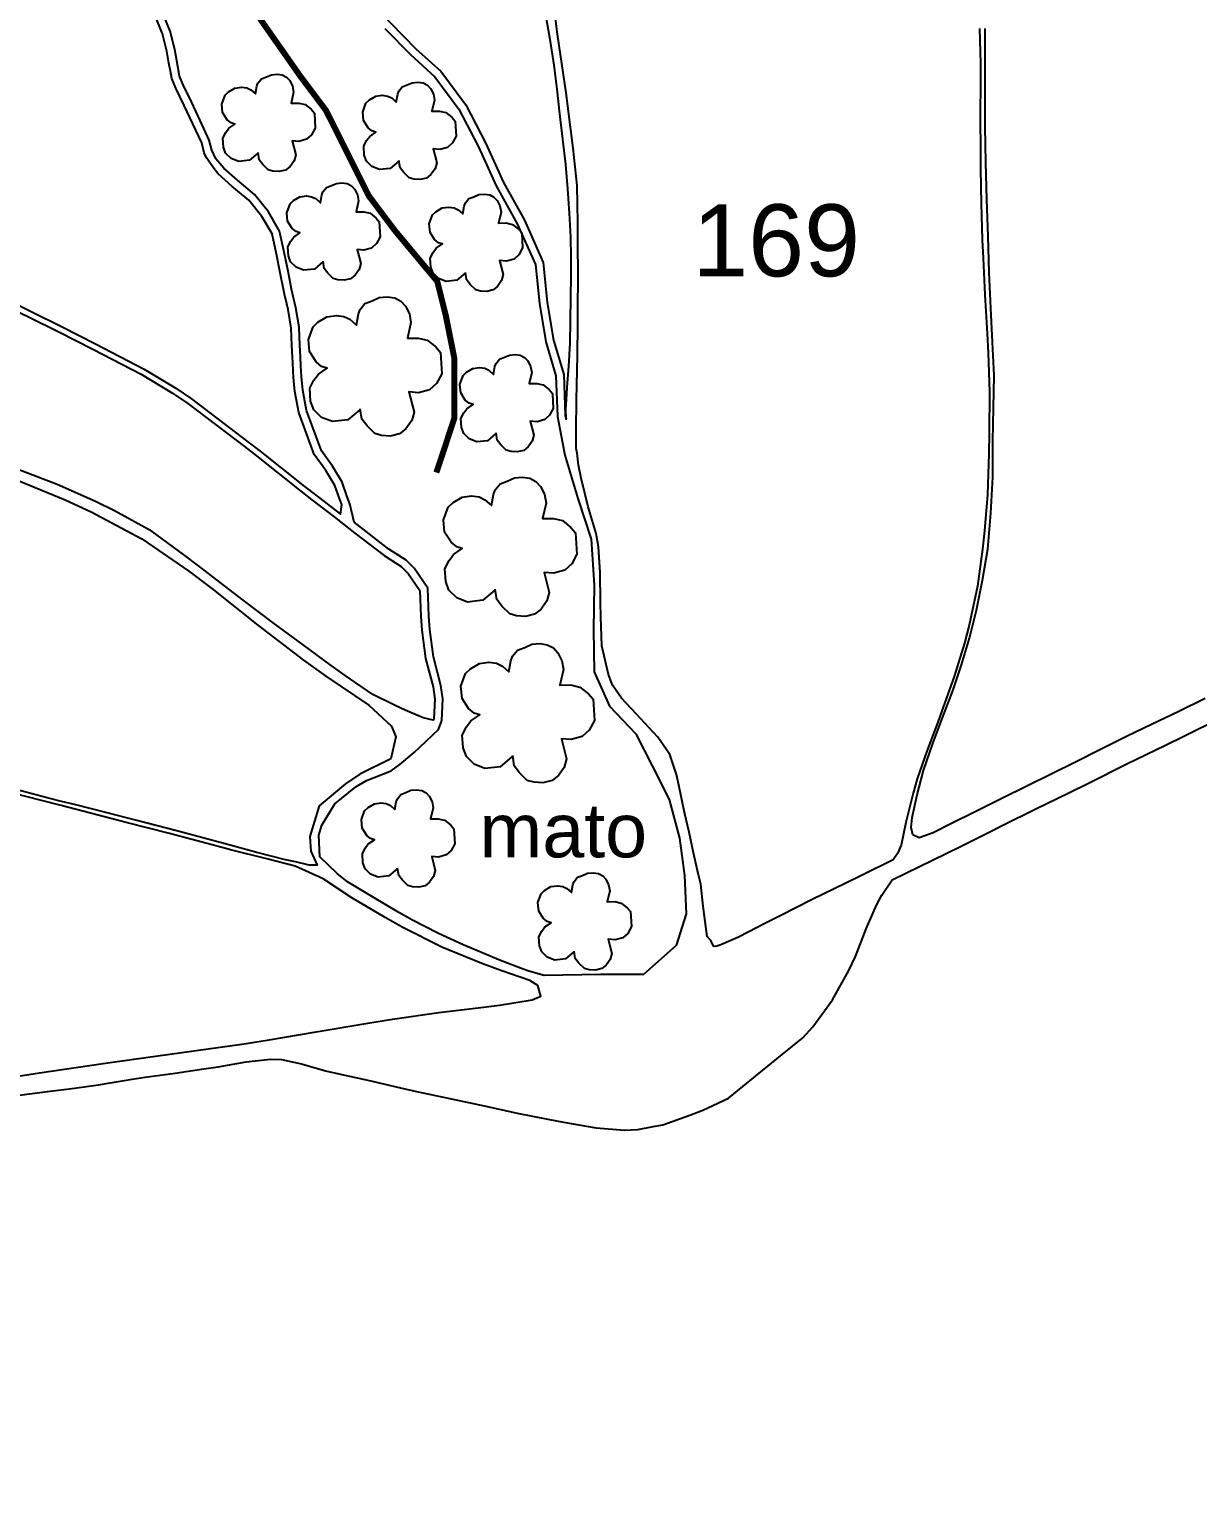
# Model space of a CAD drawing. Header units: inches. Extents: x 729142 to 736360, y 7830028 to 7835131.
# Drawn here: x 733213 to 733797, y 7831917 to 7832650 of the extents above; entities that cross this region are included whole.
import ezdxf
from ezdxf.enums import TextEntityAlignment as Align

# ---------------------------------------------------------------- set-up
doc = ezdxf.new("R2010")
doc.units = ezdxf.units.IN
doc.header["$MEASUREMENT"] = 0
doc.linetypes.add('CONTINUO', pattern=[0])
doc.linetypes.add('LIN0', pattern=[0])
for name, color, linetype in [('0114000387', 1, 'Continuous'), ('0114000387038', 5, 'Continuous'), ('0114000387080', 5, 'Continuous'), ('0114000387132', 5, 'Continuous'), ('0114000387156', 5, 'Continuous'), ('0114000387157', 5, 'Continuous'), ('0114000387169', 5, 'Continuous'), ('CEREAIS', 7, 'Continuous'), ('CURSOS D AGUA', 174, 'Continuous'), ('MATO', 7, 'Continuous'), ('TEXTOS', 7, 'Continuous')]:
    doc.layers.add(name, color=color, linetype=linetype)
doc.styles.add('ARIAL', font='arial.ttf', dxfattribs={"height": 10})

msp = doc.modelspace()

# ---------------------------------------------------------------- linework, layer by layer
at = {"layer": '0114000387', "linetype": 'CONTINUO'}
msp.add_lwpolyline([(733390.66, 7832650.61), (733403.51, 7832637.49), (733415.78, 7832626.48), (733427.75, 7832610.32), (733437.55, 7832591.41), (733446.46, 7832571.87), (733456.88, 7832552.95), (733465.96, 7832532.61), (733467.99, 7832513.1), (733471.21, 7832493.91), (733476.19, 7832476.96), (733476.96, 7832456.74), (733480.72, 7832437.28), (733487.21, 7832415.66), (733493.81, 7832395.42), (733495.33, 7832372.4), (733495.03, 7832350.12), (733495.32, 7832329.1), (733502.97, 7832311.87), (733516.14, 7832298.12), (733524.41, 7832282.08), (733532.79, 7832265.21), (733538.01, 7832245.91), (733540.57, 7832227.32), (733541.31, 7832208.1), (733536.32, 7832192.3), (733519.97, 7832177.75), (733498.55, 7832177.75), (733470.45, 7832177.31), (733462.75, 7832179.54), (733458.52, 7832181.02), (733447.77, 7832185.17), (733435.94, 7832190.08), (733429.92, 7832192.69), (733417.63, 7832198.23), (733404.22, 7832205.19), (733397.66, 7832208.84), (733384.6, 7832216.65), (733372.13, 7832224.17), (733366.84, 7832228.23), (733358.2, 7832236.64), (733357.81, 7832247.42), (733359.18, 7832252.44), (733365.75, 7832263.08), (733376.27, 7832271.61), (733381.58, 7832274.76), (733393.88, 7832279.54), (733398.28, 7832282.75), (733405.38, 7832288.81), (733417.55, 7832300.2), (733419.16, 7832304.79), (733419.68, 7832315.64), (733418.78, 7832322.28), (733415.02, 7832336.49), (733413.23, 7832350.3), (733412.66, 7832356.91), (733412.15, 7832370.95), (733405.46, 7832380.82), (733401.33, 7832384.88), (733392.72, 7832390.41), (733375.48, 7832403.8), (733373.25, 7832413.08), (733371.98, 7832416.6), (733369.45, 7832423.85), (733364.54, 7832431.91), (733359.05, 7832439.53), (733351.55, 7832459.66), (733349.76, 7832469.79), (733349.02, 7832476.69), (733348.81, 7832482.04), (733348.52, 7832486.5), (733348.23, 7832492.32), (733347.91, 7832501.28), (733346.27, 7832510.97), (733344.13, 7832520.34), (733342.4, 7832529.3), (733340.48, 7832538.73), (733338.13, 7832549.35), (733332.55, 7832558.93), (733325.55, 7832567.62), (733317.05, 7832574.69), (733310.3, 7832580.79), (733306.33, 7832585.41), (733304.25, 7832589.83), (733302.97, 7832594.74), (733298.43, 7832604.6), (733294.06, 7832613.88), (733289.86, 7832622.41), (733288.14, 7832626.75), (733287.2, 7832631.53), (733285.73, 7832640.06), (733283.38, 7832649.23), (733279.36, 7832659.03)], dxfattribs=at)
at = {"layer": '0114000387038', "linetype": 'LIN0', "ltscale": 3, "flags": 128}
msp.add_lwpolyline([(733284.65, 7832468.32), (733292.31, 7832463.11), (733320.51, 7832441.68), (733326.63, 7832436.93), (733348.72, 7832419.38), (733354.22, 7832415.07), (733365.41, 7832406.45), (733375.79, 7832398.42), (733390.42, 7832387.14), (733398.82, 7832381.74), (733402.37, 7832378.24), (733408.19, 7832369.66), (733408.67, 7832356.66), (733409.25, 7832349.87), (733411.08, 7832335.71), (733414.85, 7832321.49), (733415.67, 7832315.46), (733415.19, 7832305.57), (733414.95, 7832304.88), (733409.89, 7832306.02), (733400.89, 7832309.92), (733395.86, 7832312.26), (733384.75, 7832317.72), (733370.96, 7832327.24), (733363.99, 7832332.2), (733349.93, 7832342.51), (733334.92, 7832353.63), (733320, 7832364.95), (733297.68, 7832382.05), (733290.06, 7832387.75), (733274.43, 7832399.14), (733255.68, 7832409.53), (733246.19, 7832414.23), (733226.94, 7832422.67), (733206.94, 7832430.28), (733196.93, 7832434.01), (733176.89, 7832441.29), (733155.76, 7832447.36), (733144.94, 7832450.25), (733122.81, 7832455.72), (733099.91, 7832459.65), (733088.61, 7832461.22), (733066.33, 7832463.61), (733044.56, 7832465.43), (733033.71, 7832466.15), (733012.08, 7832467.17), (732990.24, 7832467.74), (732979.6, 7832467.86), (732969.24, 7832467.82), (732949.69, 7832467.54), (732940.49, 7832467.3), (732932.06, 7832466.95), (732916.75, 7832466.04), (732902.27, 7832464.51), (732895.27, 7832463.62), (732881.73, 7832461.6), (732872.03, 7832462.28), (732868.21, 7832464.34), (732862.63, 7832471.92), (732853.45, 7832473.39), (732849.57, 7832474.13), (732843.26, 7832475.61), (732834.46, 7832473.02), (732831.25, 7832471.83), (732820.3, 7832542.84), (732825.23, 7832544.54), (732838.18, 7832548.22), (732844.6, 7832549.97), (732857.29, 7832553.29), (732870.3, 7832556.18), (732876.8, 7832557.36), (732889.79, 7832559.19), (732905.68, 7832559.91), (732915.74, 7832560.39), (732930.33, 7832560.87), (732937.66, 7832561.09), (732952.37, 7832561.5), (732966.51, 7832561.73), (732973.7, 7832561.74), (732988.35, 7832561.54), (733004.17, 7832560.85), (733012.05, 7832560.21), (733027.76, 7832558.37), (733043.6, 7832555.79), (733051.38, 7832554.55), (733066.65, 7832552.15), (733091.01, 7832547.83), (733108.01, 7832544.78), (733124.79, 7832541.1), (733133, 7832538.92), (733149.06, 7832533.89), (733165.49, 7832527.42), (733173.63, 7832524.1), (733189.72, 7832517.29), (733205.01, 7832510.18), (733212.68, 7832506.48), (733228.07, 7832498.79), (733244.71, 7832490.28), (733268.98, 7832477.77)], close=True, dxfattribs=at)
at = {"layer": '0114000387080', "ltscale": 0.1}
msp.add_lwpolyline([(733800.73, 7832315.68), (733787.22, 7832309.07), (733774, 7832302.68), (733761.38, 7832296.74), (733748.71, 7832290.45), (733736, 7832284), (733712, 7832272.09), (733698.75, 7832265.55), (733686.09, 7832259.25), (733673.71, 7832253.06), (733664.77, 7832248.64), (733657.75, 7832246.16), (733654.59, 7832247.57), (733653.88, 7832251.32), (733654.39, 7832256.24), (733656.86, 7832267.62), (733660.04, 7832279.73), (733664.66, 7832293.31), (733669.59, 7832306.53), (733674.68, 7832319.56), (733678.94, 7832332.61), (733682.95, 7832345.96), (733686.49, 7832359.92), (733689.47, 7832374.89), (733692.19, 7832390.35), (733693.64, 7832408.34), (733694.64, 7832426.32), (733694.7, 7832444.27), (733694.97, 7832461.01), (733695.34, 7832477.14), (733694.41, 7832493.83), (733693.56, 7832510.87), (733692.86, 7832528.6), (733692.23, 7832546.76), (733691.64, 7832565.15), (733691.09, 7832583.55), (733690.73, 7832601.38), (733690.79, 7832650.52)], dxfattribs=at)
at = {"layer": '0114000387132', "color": 94, "linetype": 'CONTINUO', "flags": 128}
msp.add_lwpolyline([(733341.11, 7831400.33), (733333.23, 7831399.35), (733306.81, 7831396.96), (733277.46, 7831395.04), (733231.19, 7831391.95), (733199.15, 7831389), (733183.26, 7831387.7), (733123.63, 7831383.5), (733109.8, 7831382.48), (733082.62, 7831380.36), (733024.17, 7831375.97), (733008.8, 7831374.78), (733003.27, 7831374.24), (732996.53, 7831373.26), (732991.74, 7831372.98), (732990.1, 7831373.02), (732988.34, 7831373.47), (732987.98, 7831374.03), (732987.34, 7831375.82), (732986.89, 7831379.69), (732985.92, 7831385.27), (732985.13, 7831388.01), (732984.05, 7831390.7), (732899.36, 7831900.64), (732888, 7832030.6), (732889.24, 7832034), (732893.84, 7832044.03), (732899.47, 7832051.77), (732903.93, 7832055.18), (732916.11, 7832061.09), (732928.6, 7832067.45), (732934.62, 7832070.33), (732946.19, 7832075.48), (732957.15, 7832079.44), (732962.82, 7832081.05), (732974.54, 7832083.51), (732985.53, 7832084.77), (732989.94, 7832085.12), (732996.6, 7832085.24), (733005.61, 7832083.45), (733015.21, 7832085.8), (733027.88, 7832089.33), (733034.73, 7832090.79), (733049.44, 7832093.08), (733067.81, 7832095.8), (733077.08, 7832097.3), (733095.78, 7832100.57), (733114.18, 7832103.64), (733123.31, 7832105.05), (733141.45, 7832107.62), (733159.49, 7832110.13), (733167.88, 7832111.34), (733183.39, 7832113.66), (733197.73, 7832115.98), (733205.48, 7832117.12), (733222.13, 7832119.35), (733235.66, 7832121.01), (733247.67, 7832122.76), (733253.42, 7832123.66), (733264.48, 7832125.55), (733270.97, 7832126.53), (733285.88, 7832128.55), (733300.3, 7832130.61), (733307.42, 7832131.73), (733321.48, 7832134.15), (733333.62, 7832135.5), (733339.13, 7832135.31), (733349, 7832133.16), (733361.15, 7832129.74), (733367.8, 7832128.1), (733382.28, 7832124.95), (733398.54, 7832121.2), (733406.57, 7832119.41), (733422.44, 7832116.03), (733435.8, 7832113.23), (733442.7, 7832111.73), (733456.9, 7832108.54), (733472.22, 7832105.48), (733480.12, 7832104), (733496.41, 7832101.14), (733510.56, 7832100.05), (733517.21, 7832100.38), (733524.85, 7832101.84), (733529.69, 7832102.76), (733543.12, 7832107.45), (733549.67, 7832110.1), (733562.45, 7832116.02), (733578.74, 7832129.2), (733589.35, 7832137.84), (733599.69, 7832146.24), (733604.7, 7832151.7), (733614.41, 7832165.17), (733622.63, 7832179.75), (733626.02, 7832186.83), (733631.4, 7832200.57), (733636.49, 7832212.52), (733639.09, 7832217.42), (733644.39, 7832225.09), (733678.5, 7832241.81), (733692.1, 7832248.66), (733699.56, 7832252.4), (733715.82, 7832260.51), (733732.92, 7832268.7), (733742.06, 7832273.23), (733761.53, 7832283.15), (733780.86, 7832292.48), (733790.15, 7832296.99), (733808, 7832305.7), (733822.38, 7832312.63), (733827.47, 7832314.34), (733844.51, 7832323.61), (733861.82, 7832332.11), (733879.49, 7832340.83), (733887.6, 7832344.91), (733902.38, 7832352.54), (733914.49, 7832360.29), (733919.34, 7832362.93), (733926.61, 7832365.76), (733932.53, 7832362.64), (733937.01, 7832360.02), (733939.01, 7832358.79), (733941.28, 7832349.4), (733941.56, 7832344.55), (733940.37, 7832334.49), (733941.3, 7832323.7), (733941.45, 7832318.64), (733941.08, 7832309.22), (733939.9, 7832297.35), (733939.4, 7832291.95), (733938.58, 7832282.22), (733883.02, 7831643.73), (733882.51, 7831631.31), (733881.19, 7831617.84), (733880.58, 7831611.05), (733879.45, 7831597.32), (733878.33, 7831585.03), (733877.84, 7831578.86), (733877, 7831566.48), (733875.58, 7831555.03), (733874.9, 7831548.88), (733873.61, 7831535.74), (733872.91, 7831522.55), (733872.5, 7831516.27), (733871.57, 7831504.3), (733870.48, 7831490.86), (733870.04, 7831484.17), (733869.37, 7831470.82), (733868.91, 7831458.43), (733867.13, 7831453.1), (733860.43, 7831444.15), (733851.03, 7831441.12), (733846.09, 7831440.18), (733835.73, 7831439.49), (733825.28, 7831438.1), (733819.51, 7831437.6), (733806.92, 7831436.99), (733797.72, 7831438.79), (733793.66, 7831441.62), (733786.64, 7831451.14), (733777.09, 7831465.22), (733772.19, 7831472.65), (733762.15, 7831488.27), (733753.14, 7831501.1), (733749.16, 7831507.23), (733742.22, 7831518.93), (733736.22, 7831530.3), (733732.72, 7831536.36), (733724.72, 7831549.25), (733716.11, 7831564.33), (733711.84, 7831571.39), (733703.35, 7831584.54), (733695.69, 7831596.97), (733691.85, 7831603.14), (733684.18, 7831615.42), (733676.61, 7831625.22), (733673.16, 7831630.05), (733666.95, 7831639.58), (733661.81, 7831647.35), (733658.67, 7831649.22), (733651.29, 7831648.92), (733645.04, 7831641.63), (733634.15, 7831629.06), (733629.02, 7831617.64), (733626.57, 7831611.56), (733621.88, 7831598.65), (733617.14, 7831584.71), (733615.09, 7831578.3), (733611.62, 7831566.59), (733608.05, 7831553.86), (733606.16, 7831547.55), (733602.15, 7831535.06), (733597.21, 7831525.07), (733594.74, 7831519.69), (733589.79, 7831508.16), (733584.83, 7831493.36), (733582.24, 7831486.35), (733576.87, 7831473.11), (733571.22, 7831459.92), (733568.64, 7831453.48), (733563.99, 7831440.91), (733558.78, 7831429.75), (733556.14, 7831425.15), (733550.76, 7831417.87), (733545.6, 7831416), (733542.77, 7831415.04), (733539.71, 7831414.05), (733533.36, 7831412.54), (733530.08, 7831412.02), (733525.94, 7831411.53), (733515.95, 7831410.61), (733506.08, 7831409.83), (733500.88, 7831411.02), (733497.51, 7831412.81), (733493.35, 7831415.23), (733487.27, 7831418.2), (733483.49, 7831418.05), (733474.44, 7831414.49), (733466.65, 7831410.93), (733462.06, 7831409.59), (733451.52, 7831407.83), (733437.37, 7831407.32), (733429.19, 7831406.79), (733410.61, 7831405.15), (733387.43, 7831403.38), (733376.42, 7831402.61), (733355.56, 7831401.27)], close=True, dxfattribs=at)
at = {"layer": '0114000387156', "linetype": 'CONTINUO', "elevation": 702.59}
msp.add_lwpolyline([(733204.61, 7832425.93), (733231.03, 7832415.07), (733243.96, 7832408.98), (733269.22, 7832395.5), (733292.73, 7832379.38), (733304.33, 7832370.77), (733327.21, 7832352.45), (733350.12, 7832334.92), (733361.2, 7832326.9), (733382.66, 7832312.36), (733394.05, 7832301.91), (733396.26, 7832296.57), (733393.7, 7832285.67), (733378.16, 7832277.89), (733371, 7832273.18), (733357.92, 7832262.15), (733353.33, 7832246.71), (733353.74, 7832239.41), (733356.86, 7832232.51), (733352.95, 7832232.37), (733346.05, 7832234.08), (733341.13, 7832235.11), (733326.77, 7832238.75), (733310.88, 7832243.07), (733288.56, 7832249.16), (733281.62, 7832251), (733266.78, 7832254.79), (733251.25, 7832258.79), (733236.26, 7832262.58), (733229.15, 7832264.34), (733221.88, 7832266.18), (733207.04, 7832270.04)], dxfattribs=at)
at = {"layer": '0114000387157', "linetype": 'CONTINUO', "elevation": 705.96}
msp.add_lwpolyline([(733183.87, 7832123.31), (733218.2, 7832128.62), (733249.99, 7832133.29), (733265.21, 7832135.47), (733320.5, 7832143.2), (733332.91, 7832145.14), (733356.35, 7832149.22), (733382.26, 7832153.57), (733394.53, 7832155.5), (733417.69, 7832158.85), (733438.74, 7832161.25), (733448.06, 7832162.51), (733464.3, 7832165.15), (733468.69, 7832166.95), (733467.13, 7832172.25), (733463.24, 7832174.77), (733449.27, 7832179.6), (733439.19, 7832183.32), (733419.2, 7832191.4), (733399.68, 7832201.34), (733390.94, 7832206.33), (733374.26, 7832216.17), (733359.97, 7832225.62), (733345.93, 7832232.01), (733331.7, 7832235.57), (733314.2, 7832240.01), (733304.49, 7832242.55), (733283.16, 7832248.28), (733261.43, 7832253.82), (733250.6, 7832256.61), (733229.02, 7832262.23), (733219.19, 7832264.74), (733191.7, 7832271.7)], dxfattribs=at)
at = {"layer": '0114000387169', "linetype": 'CONTINUO', "elevation": 699.04}
msp.add_lwpolyline([(733688.02, 7832650.49), (733688.47, 7832633.02), (733688.52, 7832624.25), (733688.3, 7832606.63), (733688.41, 7832588.93), (733688.51, 7832580.23), (733688.81, 7832563.14), (733689.37, 7832544.96), (733689.74, 7832535.84), (733690.68, 7832517.54), (733691.83, 7832498.19), (733692.27, 7832488.49), (733692.88, 7832469.03), (733692.76, 7832448.35), (733692.57, 7832438.07), (733691.95, 7832417.61), (733690.45, 7832399.53), (733689.44, 7832390.39), (733686.93, 7832371.92), (733682.78, 7832352.45), (733680.46, 7832343.42), (733675.32, 7832326.77), (733669.86, 7832311.45), (733667.14, 7832303.98), (733661.72, 7832289.43), (733656.84, 7832275.59), (733654.74, 7832268.46), (733651.2, 7832253.8), (733648.79, 7832242.43), (733646.96, 7832238.31), (733644.74, 7832235.15), (733629.25, 7832227.42), (733621.1, 7832223.41), (733603.99, 7832215.12), (733588.62, 7832207.38), (733581.34, 7832203.65), (733567.57, 7832196.42), (733558.72, 7832192.72), (733556.17, 7832191.87), (733555.04, 7832191.95), (733553.69, 7832194.74), (733551.78, 7832196.76), (733550.53, 7832206.79), (733549.9, 7832212.04), (733548.62, 7832223.03), (733547.4, 7832228.24), (733545.04, 7832238.61), (733542.89, 7832248.89), (733540.5, 7832258.85), (733539.47, 7832263.57), (733537.75, 7832272.51), (733536.52, 7832277.72), (733533.19, 7832287.72), (733527.27, 7832296.41), (733516.37, 7832308.08), (733508.96, 7832315.94), (733504.51, 7832322.43), (733502.56, 7832327.66), (733499.24, 7832342.1), (733498.76, 7832356.53), (733498.57, 7832363.85), (733498.29, 7832378.66), (733497.52, 7832391.56), (733496.35, 7832398.13), (733492.41, 7832411.51), (733488.85, 7832425.85), (733487.58, 7832432.42), (733486.8, 7832438.39), (733486.4, 7832440.71), (733486.3, 7832449.76), (733486.58, 7832464.89), (733486.74, 7832472.38), (733487.11, 7832487.24), (733487.23, 7832502.48), (733487.27, 7832510.33), (733487.32, 7832526.5), (733487.27, 7832544.36), (733487.19, 7832553.49), (733486.94, 7832572.16), (733484.79, 7832590.74), (733483.66, 7832599.98), (733481.3, 7832618.34), (733478.5, 7832637.58), (733477.1, 7832647.66), (733474.29, 7832668.73)], dxfattribs=at)
at = {"layer": 'CEREAIS', "color": 94, "linetype": 'CONTINUO', "flags": 128}
for points in [[(733031.88, 7832879.05), (733030.08, 7832882.69), (733029.26, 7832884.36), (733027.2, 7832889.04), (733024.12, 7832894.69), (733020.08, 7832900.43), (733014.12, 7832906.31), (733006.29, 7832911.36), (732997.53, 7832915.99), (732988.55, 7832919.46), (732978.94, 7832922.58), (732968.06, 7832924.98), (732955.72, 7832926.79), (732942.66, 7832928.29), (732918.29, 7832930.65), (732908.28, 7832931.65), (732859.28, 7832943.27), (732850.86, 7832948.49), (732842.88, 7832953.73), (732835.78, 7832959.02), (732833.12, 7832960.93), (732832.69, 7832961.15), (732828.56, 7832962.79), (732822.39, 7832963.73), (732814.69, 7832964.53), (732804.7, 7832965.42), (732794.55, 7832966.39), (732784.06, 7832967.52), (732774.3, 7832970.38), (732764.89, 7832974.1), (732756.86, 7832976.02), (732750.64, 7832976.16), (732748.05, 7832972.75), (732747.27, 7832970.78), (732749.71, 7832953.79), (732750.23, 7832951.76), (732751.05, 7832948.63), (732752.55, 7832942.88), (732753.79, 7832937.34), (732754.68, 7832931.64), (732754.24, 7832925.62), (732753.15, 7832919.44), (732750.67, 7832914.78), (732749.51, 7832911.79), (732748.62, 7832907.61), (732751.52, 7832903.1), (732754.92, 7832898.53), (732756.68, 7832896.3), (732758.7, 7832893.22), (732759.85, 7832887.56), (732760.83, 7832880.7), (732762, 7832866.22), (732763.06, 7832860.19), (732763.16, 7832859.2), (732763.47, 7832856.2), (732763.84, 7832852.54), (732764.9, 7832844.61), (732766.52, 7832836.15), (732767.29, 7832828.71), (732767.63, 7832821.8), (732767.19, 7832819.04), (732766.68, 7832815.83), (732766.18, 7832812.68), (732765.61, 7832803.63), (732766.76, 7832794.71), (732768.26, 7832786.4), (732769.95, 7832778.39), (732772.15, 7832770.76), (732773.03, 7832767.86), (732774.29, 7832763.69), (732777.15, 7832755.01), (732780.61, 7832737.45), (732782.64, 7832729.86), (732783.65, 7832722.32), (732783.26, 7832719.43), (732782.85, 7832716.35), (732780.63, 7832700.21), (732782.97, 7832692.61), (732785.07, 7832684.96), (732786.68, 7832677.21), (732786.78, 7832676.62), (732787.29, 7832673.66), (732787.97, 7832669.72), (732789.1, 7832662.36), (732790.53, 7832655.96), (732791.87, 7832649.79), (732793.03, 7832644.05), (732794, 7832638.19), (732794.8, 7832632.85), (732794.23, 7832629.46), (732793.15, 7832624.85), (732791.46, 7832617.4), (732789.9, 7832609.85), (732791.72, 7832593.69), (732791.54, 7832585.01), (732792.5, 7832576.93), (732795.75, 7832570.08), (732798.08, 7832563.52), (732799.96, 7832557.11), (732802.43, 7832549.77), (732804.43, 7832544.16), (732805.87, 7832541.27), (732806.2, 7832541.15), (732824.33, 7832547.41), (732837.38, 7832551.11), (732843.82, 7832552.86), (732856.58, 7832556.2), (732869.71, 7832559.12), (732876.32, 7832560.32), (732889.51, 7832562.18), (732905.54, 7832562.9), (732915.62, 7832563.39), (732930.24, 7832563.87), (732937.57, 7832564.09), (732952.31, 7832564.5), (732966.48, 7832564.73), (732973.72, 7832564.74), (732988.44, 7832564.54), (733004.35, 7832563.84), (733012.34, 7832563.2), (733028.18, 7832561.34), (733044.08, 7832558.75), (733051.85, 7832557.51), (733067.14, 7832555.1), (733091.54, 7832550.78), (733108.6, 7832547.73), (733125.5, 7832544.01), (733133.84, 7832541.8), (733150.06, 7832536.72), (733166.61, 7832530.21), (733174.78, 7832526.87), (733190.94, 7832520.04), (733206.3, 7832512.9), (733214, 7832509.18), (733229.42, 7832501.47), (733246.08, 7832492.94), (733270.44, 7832480.4), (733286.27, 7832470.85), (733294.06, 7832465.55), (733322.34, 7832444.06), (733328.48, 7832439.29), (733350.57, 7832421.73), (733356.06, 7832417.44), (733368.54, 7832407.82), (733369.16, 7832412.63), (733368.21, 7832415.26), (733365.81, 7832422.13), (733361.2, 7832429.7), (733355.49, 7832437.63), (733347.67, 7832458.6), (733345.79, 7832469.23), (733345.03, 7832476.4), (733344.91, 7832479.37), (733344.7, 7832483.67), (733344.53, 7832486.28), (733344.24, 7832492.14), (733343.92, 7832500.87), (733342.37, 7832510.08), (733341.71, 7832512.97), (733340.61, 7832517.77), (733340.22, 7832519.52), (733338.48, 7832528.52), (733336.58, 7832537.86), (733334.36, 7832547.88), (733329.25, 7832556.65), (733322.68, 7832564.8), (733314.43, 7832571.67), (733307.43, 7832577.99), (733305.89, 7832579.78), (733301.68, 7832585.9), (733300.48, 7832588.47), (733299.19, 7832593.39), (733294.8, 7832602.91), (733290.45, 7832612.14), (733286.2, 7832620.78), (733284.29, 7832625.62), (733283.59, 7832629.17), (733282.84, 7832633.27), (733281.82, 7832639.23), (733279.57, 7832647.97), (733275.73, 7832657.34), (733271.01, 7832666.26), (733265.84, 7832674.96), (733256.59, 7832682.69), (733247.55, 7832689.81), (733238.93, 7832695.67), (733222.88, 7832706.65), (733221.75, 7832707.63), (733216.11, 7832712.78), (733208.93, 7832719.29), (733203.2, 7832725.35), (733196.86, 7832731.54), (733188.16, 7832736.99), (733178.41, 7832742.07), (733160.57, 7832752.32), (733151.75, 7832757.23), (733147.25, 7832760.83), (733146.85, 7832761.49), (733143.67, 7832766.77), (733141.72, 7832770.01), (733137.84, 7832777.99), (733131.84, 7832785.9), (733124.78, 7832793.77), (733114.61, 7832801.64), (733104.7, 7832808.99), (733095.33, 7832815.32), (733086.87, 7832820.89), (733078.86, 7832826.09), (733071.08, 7832836.14), (733070.1, 7832837.4), (733066.44, 7832843.84), (733061.64, 7832850.24), (733056.28, 7832856.6), (733047.53, 7832861.76), (733040.15, 7832867.17), (733035.52, 7832873.06), (733033.25, 7832876.27)], [(733458.84, 7832769.62), (733454.81, 7832793.07), (733452.86, 7832803.89), (733450.95, 7832814.22), (733449.46, 7832824.13), (733448.81, 7832826.87), (733397.64, 7832804.23), (733321.79, 7832765.78), (733326.24, 7832759.5), (733335.91, 7832743.91), (733346.19, 7832729.37), (733356.64, 7832715.18), (733364.7, 7832699.95), (733372.13, 7832682.71), (733381.2, 7832666.53), (733393.55, 7832653.38), (733406.28, 7832640.38), (733418.76, 7832629.18), (733431.15, 7832612.44), (733441.15, 7832593.16), (733450.03, 7832573.67), (733460.47, 7832554.73), (733469.87, 7832533.66), (733471.95, 7832513.64), (733475.11, 7832494.81), (733480.17, 7832477.61), (733480.95, 7832457.2), (733481.31, 7832455.33), (733481.26, 7832460.51), (733481.52, 7832464.97), (733481.92, 7832471.17), (733482.77, 7832481.85), (733483.39, 7832493.3), (733483.79, 7832527.21), (733483.79, 7832536.26), (733483.62, 7832546.29), (733483.09, 7832558.27), (733482.22, 7832570.36), (733481.19, 7832582.52), (733479.65, 7832595.26), (733478.2, 7832607.89), (733476.92, 7832620.28), (733475.31, 7832632.3), (733473.54, 7832644.12), (733469.76, 7832665.94), (733469.31, 7832676.44), (733468.26, 7832688.2), (733466.91, 7832700.6), (733464.95, 7832724.57), (733463.98, 7832736.16), (733462.5, 7832747.24), (733460.77, 7832758.08)]]:
    msp.add_lwpolyline(points, close=True, dxfattribs=at)
at = {"layer": 'CURSOS D AGUA', "color": 174, "ltscale": 0.75, "const_width": 3}
msp.add_lwpolyline([(733416.49, 7832428.66), (733425.5, 7832455.8), (733425.5, 7832485.73), (733421.21, 7832507.1), (733416.93, 7832524.2), (733395.53, 7832549.85), (733382.69, 7832566.95), (733361.28, 7832609.7), (733348.44, 7832626.8), (733318.48, 7832669.54)], dxfattribs=at)
at = {"layer": 'MATO', "color": 94, "linetype": 'CONTINUO'}
for points in [[(733327.24, 7832588.22, 0), (733323.03, 7832584.69, 0), (733317.68, 7832584.07, 0), (733313.87, 7832585.55, 0), (733311.17, 7832588.21, 0), (733310.06, 7832591.25, 0), (733309.75, 7832595.75, 0), (733311.21, 7832598.58, 0), (733312.75, 7832600.68, 0), (733315.83, 7832602.77, 0), (733313.87, 7832603.39, 0), (733311.94, 7832604.99, 0), (733309.66, 7832608.57, 0), (733309.25, 7832612.83, 0), (733310.89, 7832617.27, 0), (733312.62, 7832618.86, 0), (733315.76, 7832620.78, 0), (733319.05, 7832621.22, 0), (733321.69, 7832620.84, 0), (733323.77, 7832619.88, 0), (733326.06, 7832617.84, 0), (733326.74, 7832621.74, 0), (733327.32, 7832623.29, 0), (733329.03, 7832625.45, 0), (733331.57, 7832626.39, 0), (733334.05, 7832627.49, 0), (733336.84, 7832627.74, 0), (733339.48, 7832627.37, 0), (733341.62, 7832626.23, 0), (733343.21, 7832624.51, 0), (733344.61, 7832621.76, 0), (733345.15, 7832618.7, 0), (733343.88, 7832613.25, 0), (733347.71, 7832613.31, 0), (733350.87, 7832612.55, 0), (733353.85, 7832610.19, 0), (733355.5, 7832608.3, 0), (733355.95, 7832600.79, 0), (733354.11, 7832597.43, 0), (733351.66, 7832595.19, 0), (733347.81, 7832594.16, 0), (733344.43, 7832594.45, 0), (733346.24, 7832587.44, 0), (733345.41, 7832584.45, 0), (733343.38, 7832581.6, 0), (733341.15, 7832579.82, 0), (733337.98, 7832579.04, 0), (733334.83, 7832579.23, 0), (733332.47, 7832579.9, 0), (733329.77, 7832582.56, 0), (733327.93, 7832584.95, 0), (733327.37, 7832588.58, 0)], [(733397.65, 7832584.21, 0), (733393.44, 7832580.68, 0), (733388.09, 7832580.06, 0), (733384.28, 7832581.54, 0), (733381.58, 7832584.2, 0), (733380.47, 7832587.24, 0), (733380.16, 7832591.74, 0), (733381.62, 7832594.57, 0), (733383.16, 7832596.67, 0), (733386.24, 7832598.76, 0), (733384.28, 7832599.38, 0), (733382.35, 7832600.98, 0), (733380.07, 7832604.56, 0), (733379.66, 7832608.82, 0), (733381.3, 7832613.26, 0), (733383.03, 7832614.85, 0), (733386.17, 7832616.77, 0), (733389.46, 7832617.21, 0), (733392.1, 7832616.83, 0), (733394.18, 7832615.87, 0), (733396.47, 7832613.83, 0), (733397.15, 7832617.73, 0), (733397.73, 7832619.28, 0), (733399.44, 7832621.44, 0), (733401.98, 7832622.38, 0), (733404.46, 7832623.48, 0), (733407.25, 7832623.73, 0), (733409.89, 7832623.36, 0), (733412.03, 7832622.22, 0), (733413.62, 7832620.5, 0), (733415.01, 7832617.75, 0), (733415.56, 7832614.69, 0), (733414.29, 7832609.24, 0), (733418.12, 7832609.3, 0), (733421.28, 7832608.54, 0), (733424.26, 7832606.18, 0), (733425.91, 7832604.29, 0), (733426.36, 7832596.78, 0), (733424.51, 7832593.42, 0), (733422.07, 7832591.18, 0), (733418.22, 7832590.15, 0), (733414.84, 7832590.44, 0), (733416.65, 7832583.43, 0), (733415.82, 7832580.44, 0), (733413.79, 7832577.59, 0), (733411.56, 7832575.81, 0), (733408.39, 7832575.03, 0), (733405.24, 7832575.22, 0), (733402.88, 7832575.89, 0), (733400.18, 7832578.55, 0), (733398.34, 7832580.94, 0), (733397.78, 7832584.57, 0)], [(733359.71, 7832533.9, 0), (733355.5, 7832530.37, 0), (733350.15, 7832529.75, 0), (733346.34, 7832531.23, 0), (733343.64, 7832533.88, 0), (733342.52, 7832536.93, 0), (733342.22, 7832541.42, 0), (733343.68, 7832544.26, 0), (733345.22, 7832546.36, 0), (733348.29, 7832548.45, 0), (733346.34, 7832549.07, 0), (733344.41, 7832550.67, 0), (733342.13, 7832554.24, 0), (733341.72, 7832558.51, 0), (733343.36, 7832562.95, 0), (733345.08, 7832564.54, 0), (733348.22, 7832566.46, 0), (733351.52, 7832566.9, 0), (733354.16, 7832566.52, 0), (733356.24, 7832565.56, 0), (733358.53, 7832563.52, 0), (733359.21, 7832567.41, 0), (733359.79, 7832568.97, 0), (733361.5, 7832571.13, 0), (733364.04, 7832572.06, 0), (733366.52, 7832573.16, 0), (733369.31, 7832573.42, 0), (733371.94, 7832573.04, 0), (733374.09, 7832571.91, 0), (733375.68, 7832570.19, 0), (733377.07, 7832567.44, 0), (733377.62, 7832564.38, 0), (733376.35, 7832558.93, 0), (733380.17, 7832558.98, 0), (733383.34, 7832558.22, 0), (733386.32, 7832555.86, 0), (733387.97, 7832553.97, 0), (733388.42, 7832546.46, 0), (733386.57, 7832543.1, 0), (733384.13, 7832540.86, 0), (733380.28, 7832539.83, 0), (733376.9, 7832540.13, 0), (733378.7, 7832533.12, 0), (733377.88, 7832530.13, 0), (733375.85, 7832527.27, 0), (733373.62, 7832525.5, 0), (733370.45, 7832524.72, 0), (733367.3, 7832524.91, 0), (733364.94, 7832525.58, 0), (733362.24, 7832528.23, 0), (733360.4, 7832530.63, 0), (733359.84, 7832534.26, 0)], [(733430.9, 7832528.33, 0), (733426.7, 7832524.8, 0), (733421.35, 7832524.18, 0), (733417.54, 7832525.66, 0), (733414.84, 7832528.32, 0), (733413.72, 7832531.36, 0), (733413.42, 7832535.85, 0), (733414.88, 7832538.69, 0), (733416.41, 7832540.79, 0), (733419.49, 7832542.88, 0), (733417.53, 7832543.5, 0), (733415.6, 7832545.1, 0), (733413.33, 7832548.68, 0), (733412.92, 7832552.94, 0), (733414.56, 7832557.38, 0), (733416.28, 7832558.97, 0), (733419.42, 7832560.89, 0), (733422.72, 7832561.33, 0), (733425.35, 7832560.95, 0), (733427.44, 7832559.99, 0), (733429.72, 7832557.95, 0), (733430.41, 7832561.85, 0), (733430.99, 7832563.4, 0), (733432.7, 7832565.56, 0), (733435.24, 7832566.5, 0), (733437.72, 7832567.6, 0), (733440.5, 7832567.85, 0), (733443.14, 7832567.47, 0), (733445.29, 7832566.34, 0), (733446.88, 7832564.62, 0), (733448.27, 7832561.87, 0), (733448.82, 7832558.81, 0), (733447.55, 7832553.36, 0), (733451.37, 7832553.42, 0), (733454.53, 7832552.66, 0), (733457.51, 7832550.29, 0), (733459.16, 7832548.41, 0), (733459.61, 7832540.9, 0), (733457.77, 7832537.53, 0), (733455.32, 7832535.29, 0), (733451.47, 7832534.27, 0), (733448.1, 7832534.56, 0), (733449.9, 7832527.55, 0), (733449.07, 7832524.56, 0), (733447.05, 7832521.71, 0), (733444.82, 7832519.93, 0), (733441.64, 7832519.15, 0), (733438.5, 7832519.34, 0), (733436.14, 7832520.01, 0), (733433.44, 7832522.66, 0), (733431.6, 7832525.06, 0), (733431.03, 7832528.69, 0)], [(733378.21, 7832460.02, 0), (733372.2, 7832454.98, 0), (733364.56, 7832454.1, 0), (733359.12, 7832456.21, 0), (733355.26, 7832460.01, 0), (733353.66, 7832464.35, 0), (733353.23, 7832470.77, 0), (733355.31, 7832474.83, 0), (733357.51, 7832477.82, 0), (733361.91, 7832480.81, 0), (733359.11, 7832481.7, 0), (733356.35, 7832483.98, 0), (733353.1, 7832489.09, 0), (733352.52, 7832495.18, 0), (733354.86, 7832501.52, 0), (733357.32, 7832503.8, 0), (733361.81, 7832506.54, 0), (733366.52, 7832507.17, 0), (733370.28, 7832506.63, 0), (733373.26, 7832505.25, 0), (733376.52, 7832502.34, 0), (733377.5, 7832507.91, 0), (733378.33, 7832510.13, 0), (733380.77, 7832513.22, 0), (733384.4, 7832514.55, 0), (733387.94, 7832516.12, 0), (733391.93, 7832516.48, 0), (733395.69, 7832515.95, 0), (733398.76, 7832514.33, 0), (733401.03, 7832511.87, 0), (733403.02, 7832507.94, 0), (733403.8, 7832503.57, 0), (733401.99, 7832495.78, 0), (733407.45, 7832495.86, 0), (733411.97, 7832494.78, 0), (733416.22, 7832491.4, 0), (733418.58, 7832488.71, 0), (733419.22, 7832477.98, 0), (733416.59, 7832473.17, 0), (733413.1, 7832469.97, 0), (733407.6, 7832468.51, 0), (733402.77, 7832468.93, 0), (733405.35, 7832458.91, 0), (733404.17, 7832454.64, 0), (733401.27, 7832450.56, 0), (733398.09, 7832448.02, 0), (733393.55, 7832446.91, 0), (733389.06, 7832447.18, 0), (733385.69, 7832448.14, 0), (733381.83, 7832451.93, 0), (733379.2, 7832455.35, 0), (733378.4, 7832460.54, 0)], [(733446.23, 7832448.12, 0), (733442.02, 7832444.59, 0), (733436.67, 7832443.97, 0), (733432.86, 7832445.45, 0), (733430.16, 7832448.11, 0), (733429.04, 7832451.15, 0), (733428.74, 7832455.65, 0), (733430.2, 7832458.48, 0), (733431.73, 7832460.58, 0), (733434.81, 7832462.67, 0), (733432.85, 7832463.29, 0), (733430.92, 7832464.89, 0), (733428.65, 7832468.47, 0), (733428.24, 7832472.73, 0), (733429.88, 7832477.17, 0), (733431.6, 7832478.76, 0), (733434.74, 7832480.68, 0), (733438.04, 7832481.12, 0), (733440.68, 7832480.74, 0), (733442.76, 7832479.78, 0), (733445.04, 7832477.74, 0), (733445.73, 7832481.64, 0), (733446.31, 7832483.19, 0), (733448.02, 7832485.36, 0), (733450.56, 7832486.29, 0), (733453.04, 7832487.39, 0), (733455.83, 7832487.64, 0), (733458.46, 7832487.27, 0), (733460.61, 7832486.13, 0), (733462.2, 7832484.41, 0), (733463.59, 7832481.66, 0), (733464.14, 7832478.6, 0), (733462.87, 7832473.15, 0), (733466.69, 7832473.21, 0), (733469.85, 7832472.45, 0), (733472.83, 7832470.09, 0), (733474.49, 7832468.2, 0), (733474.93, 7832460.69, 0), (733473.09, 7832457.33, 0), (733470.65, 7832455.09, 0), (733466.8, 7832454.06, 0), (733463.42, 7832454.36, 0), (733465.22, 7832447.34, 0), (733464.4, 7832444.35, 0), (733462.37, 7832441.5, 0), (733460.14, 7832439.72, 0), (733456.96, 7832438.94, 0), (733453.82, 7832439.13, 0), (733451.46, 7832439.8, 0), (733448.76, 7832442.46, 0), (733446.92, 7832444.85, 0), (733446.36, 7832448.48, 0)], [(733445.74, 7832369.87, 0), (733439.73, 7832364.83, 0), (733432.09, 7832363.94, 0), (733426.65, 7832366.06, 0), (733422.79, 7832369.85, 0), (733421.19, 7832374.2, 0), (733420.76, 7832380.62, 0), (733422.84, 7832384.67, 0), (733425.04, 7832387.67, 0), (733429.44, 7832390.65, 0), (733426.64, 7832391.55, 0), (733423.88, 7832393.82, 0), (733420.63, 7832398.94, 0), (733420.05, 7832405.03, 0), (733422.39, 7832411.37, 0), (733424.85, 7832413.64, 0), (733429.34, 7832416.38, 0), (733434.05, 7832417.01, 0), (733437.81, 7832416.48, 0), (733440.79, 7832415.1, 0), (733444.05, 7832412.19, 0), (733445.03, 7832417.75, 0), (733445.86, 7832419.98, 0), (733448.3, 7832423.06, 0), (733451.93, 7832424.39, 0), (733455.47, 7832425.97, 0), (733459.46, 7832426.33, 0), (733463.22, 7832425.79, 0), (733466.29, 7832424.18, 0), (733468.56, 7832421.72, 0), (733470.55, 7832417.79, 0), (733471.33, 7832413.42, 0), (733469.52, 7832405.62, 0), (733474.98, 7832405.71, 0), (733479.49, 7832404.62, 0), (733483.75, 7832401.25, 0), (733486.11, 7832398.55, 0), (733486.75, 7832387.82, 0), (733484.12, 7832383.02, 0), (733480.63, 7832379.82, 0), (733475.13, 7832378.35, 0), (733470.3, 7832378.78, 0), (733472.88, 7832368.76, 0), (733471.7, 7832364.49, 0), (733468.8, 7832360.41, 0), (733465.61, 7832357.87, 0), (733461.08, 7832356.76, 0), (733456.59, 7832357.03, 0), (733453.22, 7832357.99, 0), (733449.36, 7832361.78, 0), (733446.73, 7832365.2, 0), (733445.93, 7832370.39, 0)], [(733454.45, 7832286.72, 0), (733448.44, 7832281.67, 0), (733440.8, 7832280.79, 0), (733435.36, 7832282.91, 0), (733431.49, 7832286.7, 0), (733429.9, 7832291.05, 0), (733429.47, 7832297.47, 0), (733431.55, 7832301.52, 0), (733433.75, 7832304.52, 0), (733438.14, 7832307.5, 0), (733435.34, 7832308.4, 0), (733432.59, 7832310.67, 0), (733429.34, 7832315.79, 0), (733428.75, 7832321.88, 0), (733431.1, 7832328.22, 0), (733433.56, 7832330.49, 0), (733438.04, 7832333.23, 0), (733442.75, 7832333.86, 0), (733446.52, 7832333.33, 0), (733449.49, 7832331.95, 0), (733452.76, 7832329.03, 0), (733453.74, 7832334.6, 0), (733454.57, 7832336.82, 0), (733457.01, 7832339.91, 0), (733460.64, 7832341.24, 0), (733464.18, 7832342.82, 0), (733468.16, 7832343.18, 0), (733471.93, 7832342.64, 0), (733474.99, 7832341.02, 0), (733477.27, 7832338.57, 0), (733479.26, 7832334.64, 0), (733480.04, 7832330.26, 0), (733478.23, 7832322.47, 0), (733483.69, 7832322.56, 0), (733488.2, 7832321.47, 0), (733492.46, 7832318.1, 0), (733494.82, 7832315.4, 0), (733495.46, 7832304.67, 0), (733492.83, 7832299.87, 0), (733489.33, 7832296.67, 0), (733483.83, 7832295.2, 0), (733479.01, 7832295.63, 0), (733481.59, 7832285.61, 0), (733480.41, 7832281.34, 0), (733477.51, 7832277.26, 0), (733474.32, 7832274.72, 0), (733469.79, 7832273.61, 0), (733465.3, 7832273.88, 0), (733461.93, 7832274.83, 0), (733458.06, 7832278.63, 0), (733455.44, 7832282.05, 0), (733454.63, 7832287.24, 0)], [(733396.97, 7832230.6, 0), (733392.77, 7832227.07, 0), (733387.42, 7832226.45, 0), (733383.61, 7832227.93, 0), (733380.91, 7832230.58, 0), (733379.79, 7832233.63, 0), (733379.49, 7832238.12, 0), (733380.95, 7832240.96, 0), (733382.48, 7832243.06, 0), (733385.56, 7832245.15, 0), (733383.6, 7832245.77, 0), (733381.67, 7832247.36, 0), (733379.4, 7832250.94, 0), (733378.99, 7832255.21, 0), (733380.63, 7832259.65, 0), (733382.35, 7832261.24, 0), (733385.49, 7832263.16, 0), (733388.79, 7832263.6, 0), (733391.42, 7832263.22, 0), (733393.51, 7832262.26, 0), (733395.79, 7832260.22, 0), (733396.48, 7832264.11, 0), (733397.06, 7832265.67, 0), (733398.77, 7832267.83, 0), (733401.31, 7832268.76, 0), (733403.79, 7832269.86, 0), (733406.57, 7832270.12, 0), (733409.21, 7832269.74, 0), (733411.35, 7832268.61, 0), (733412.95, 7832266.89, 0), (733414.34, 7832264.14, 0), (733414.89, 7832261.08, 0), (733413.62, 7832255.62, 0), (733417.44, 7832255.68, 0), (733420.6, 7832254.92, 0), (733423.58, 7832252.56, 0), (733425.23, 7832250.67, 0), (733425.68, 7832243.16, 0), (733423.84, 7832239.8, 0), (733421.39, 7832237.56, 0), (733417.54, 7832236.53, 0), (733414.17, 7832236.83, 0), (733415.97, 7832229.82, 0), (733415.14, 7832226.83, 0), (733413.12, 7832223.97, 0), (733410.89, 7832222.2, 0), (733407.71, 7832221.42, 0), (733404.57, 7832221.61, 0), (733402.21, 7832222.28, 0), (733399.51, 7832224.93, 0), (733397.67, 7832227.33, 0), (733397.1, 7832230.96, 0)], [(733485.24, 7832189.15, 0), (733481.04, 7832185.62, 0), (733475.69, 7832185, 0), (733471.88, 7832186.48, 0), (733469.18, 7832189.14, 0), (733468.06, 7832192.18, 0), (733467.76, 7832196.68, 0), (733469.22, 7832199.51, 0), (733470.75, 7832201.61, 0), (733473.83, 7832203.7, 0), (733471.87, 7832204.33, 0), (733469.94, 7832205.92, 0), (733467.67, 7832209.5, 0), (733467.26, 7832213.76, 0), (733468.9, 7832218.2, 0), (733470.62, 7832219.79, 0), (733473.76, 7832221.71, 0), (733477.06, 7832222.15, 0), (733479.69, 7832221.78, 0), (733481.78, 7832220.81, 0), (733484.06, 7832218.77, 0), (733484.75, 7832222.67, 0), (733485.33, 7832224.23, 0), (733487.04, 7832226.39, 0), (733489.58, 7832227.32, 0), (733492.06, 7832228.42, 0), (733494.85, 7832228.67, 0), (733497.48, 7832228.3, 0), (733499.63, 7832227.17, 0), (733501.22, 7832225.45, 0), (733502.61, 7832222.69, 0), (733503.16, 7832219.63, 0), (733501.89, 7832214.18, 0), (733505.71, 7832214.24, 0), (733508.87, 7832213.48, 0), (733511.85, 7832211.12, 0), (733513.5, 7832209.23, 0), (733513.95, 7832201.72, 0), (733512.11, 7832198.36, 0), (733509.66, 7832196.12, 0), (733505.81, 7832195.09, 0), (733502.44, 7832195.39, 0), (733504.24, 7832188.37, 0), (733503.42, 7832185.38, 0), (733501.39, 7832182.53, 0), (733499.16, 7832180.75, 0), (733495.98, 7832179.97, 0), (733492.84, 7832180.16, 0), (733490.48, 7832180.83, 0), (733487.78, 7832183.49, 0), (733485.94, 7832185.88, 0), (733485.37, 7832189.51, 0)]]:
    msp.add_polyline3d(points, dxfattribs=at)

# ---------------------------------------------------------------- texts
at = {"layer": 'TEXTOS', "linetype": 'Continuous', "style": 'ARIAL'}
for s, height, p in [('169', 36, (733586.3, 7832544.71)), ('mato', 27, (733479.91, 7832249.86))]:
    msp.add_text(s, height=height, dxfattribs=at).set_placement(p, align=Align.MIDDLE_CENTER)

doc.saveas('drawing.dxf')
